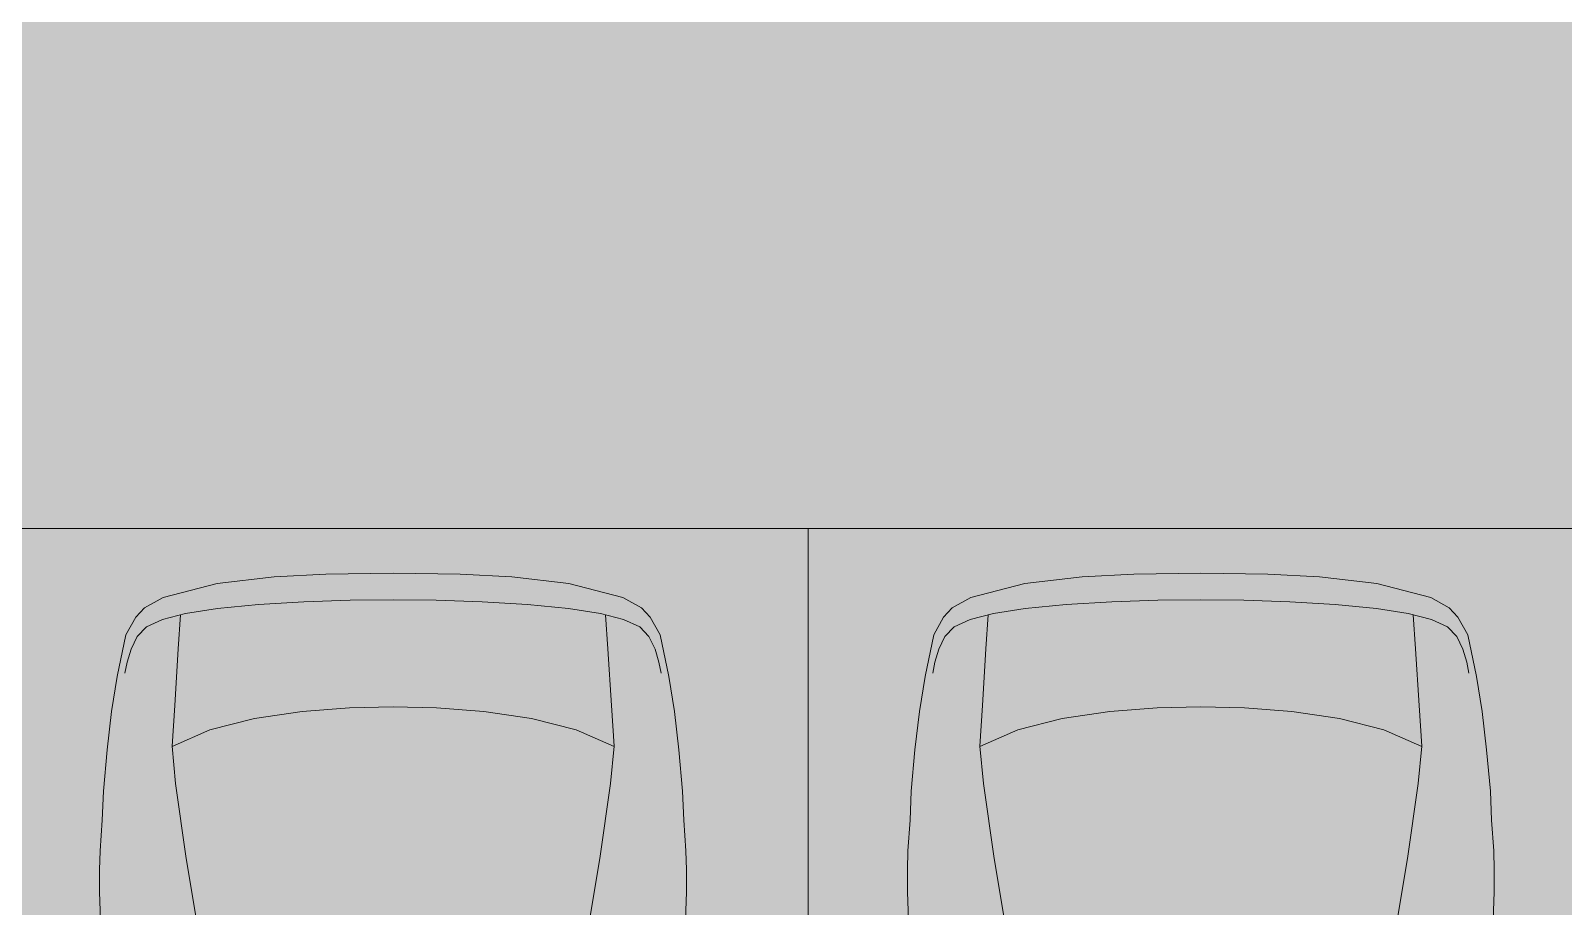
# Model space of a CAD drawing. Header units: millimetres. Extents: x 141848 to 1648660, y -465012 to -151356.
# Drawn here: x 228131 to 232874, y -266857 to -264146 of the extents above; entities that cross this region are included whole.
import ezdxf

# ---------------------------------------------------------------- set-up
doc = ezdxf.new("R2010")
doc.units = ezdxf.units.MM
doc.header["$MEASUREMENT"] = 0
doc.layers.add('Extérieur - Environnement', color=7, linetype='Continuous')

msp = doc.modelspace()

# ---------------------------------------------------------------- hatches: boundary and pattern name
at = {"linetype": 'Continuous', "lineweight": 0, "true_color": 0x6f6f6f}
h = msp.add_hatch(color=8, dxfattribs=at)
h.paths.add_polyline_path([(141848.442, -275935.042), (141848.442, -295062.571), (269220.821, -293826.868), (269220.821, -270902.734), (268763.049, -270902.734), (254213.6, -271040.575), (254213.6, -163437.635), (153156.2, -163437.635), (153156.2, -271040.575), (153182.962, -271040.57), (153183.146, -272000.514, -0.40942736), (149183.681, -275935.042)])
h.paths.add_polyline_path([(158435.584, -260639.953), (155145.584, -260639.953), (155145.584, -248364.953), (155145.584, -243089.974), (155145.584, -242189.974), (158435.584, -242189.974)], flags=0)
h.paths.add_polyline_path([(196775.042, -260810.571), (196775.042, -222495.57), (186955.542, -222495.57), (186955.542, -218295.57), (196754.55, -218295.57), (196754.55, -208495.57), (196754.55, -204495.57), (193355.542, -204495.57), (193355.542, -201780.57), (193355.542, -195161.535), (195576.034, -195161.535), (195576.034, -189810.571), (217850.068, -189810.571), (217850.068, -262266.885), (245610.045, -262266.885), (245610.045, -253395.571), (245626.034, -253395.571), (246426.034, -253395.571), (247826.034, -253395.571), (247826.034, -248005.571), (247826.034, -246605.571), (245626.034, -246605.571), (245610.045, -246605.571), (245610.045, -171995.57), (212806.28, -171995.57), (161503.433, -171995.57), (161503.433, -193810.571), (161503.433, -230015.57), (161503.433, -260810.571)], flags=0)
h.paths.add_polyline_path([(162737.042, -269433.913, -0.09031866), (162858.773, -268727.623, -0.20144873), (163912.639, -267592.74, -0.10421145), (164718.006, -267415.055), (165317.979, -267409.371, -0.10404461), (166125.354, -267571.244, -0.23825546), (167284.257, -268953.318, -0.05518862), (167336.836, -269390.334), (167338.931, -269611.438), (167351.046, -270890.267), (167092.583, -271892.761, -0.26794919), (165370.083, -272909.124), (164770.11, -272914.808, -0.19371746), (163379.252, -272370.185, -0.07056876), (163028.663, -271931.262, -0.1316525), (162751.253, -270933.845)], flags=0)
h.paths.add_polyline_path([(173316.986, -273599.031), (173316.986, -273452.052), (173330.488, -267377.824, -0.3805567), (175316.986, -265609.826), (175394.714, -265609.826), (175394.714, -270609.826), (190394.714, -270609.826), (190394.714, -265609.826), (195356.191, -265609.826, -0.41421356), (196856.191, -267109.826), (196856.191, -273660.699, -0.34550161), (195137.285, -275433.432), (175327.752, -275599.002, -0.4157911)], flags=0)
h.paths.add_polyline_path([(205510.093, -271504.083, -0.13447393), (205230.948, -270484.937), (205230.948, -268984.937, -0.41421356), (207230.948, -266984.937), (207830.948, -266984.937, -0.41421356), (209830.948, -268984.937), (209830.948, -270484.937, -0.12882035), (209574.03, -271465.581, -0.27093629), (207830.948, -272484.937), (207230.948, -272484.937, -0.26498)], flags=0)
h.paths.add_polyline_path([(217862.687, -273329.325), (217869.949, -267730.336, -0.09856151), (218100.718, -266943.721), (218117.681, -266951.545, -0.258849), (219955.479, -265605.827), (219953.141, -265587.294), (220637.569, -265587.294), (220637.569, -265687.294), (220637.569, -270687.294), (250537.569, -270687.294), (250537.569, -265687.294), (252208.004, -265687.294), (254186.294, -265687.294), (254186.294, -267687.294), (254186.294, -271062.255, 0.00134576), (254186.323, -271073.021), (254197.209, -273095.233, -0.41421356), (252208.004, -275105.97), (243484.534, -275105.97, -0.00518896), (243431.438, -275116.103), (235447.992, -275196.191), (220071.012, -275253.24, -0.38655333), (217873.089, -273475.385, -0.02518922)], flags=0)

# ---------------------------------------------------------------- linework, layer by layer
at = {"color": 255, "linetype": 'Continuous', "lineweight": 5, "flags": 128}
for points in [[(230537.569, -265687.294), (228037.569, -265687.294)], [(230537.569, -265687.294), (230537.569, -270687.294)], [(233037.569, -265687.294), (230537.569, -265687.294)], [(230537.569, -270687.294), (230537.569, -265687.294)]]:
    msp.add_lwpolyline(points, dxfattribs=at)
at = {"layer": 'Extérieur - Environnement', "color": 7, "linetype": 'Continuous', "lineweight": 13}
for p, q in [((229252.389, -265825.764), (229044.946, -265828.356)), ((229044.946, -265828.356), (229252.389, -265825.764)), ((229459.832, -265828.356), (229252.389, -265825.764)), ((229459.832, -265828.356), (229252.389, -265825.764)), ((231752.389, -265825.764), (231544.946, -265828.356)), ((231544.946, -265828.356), (231752.389, -265825.764)), ((231959.832, -265828.356), (231752.389, -265825.764)), ((231959.832, -265828.356), (231752.389, -265825.764)), ((228707.877, -265858.076), (228540.853, -265900.703)), ((228540.853, -265900.703), (228707.877, -265858.076)), ((228884.817, -265837.164), (228707.877, -265858.076)), ((228707.877, -265858.076), (228884.817, -265837.164)), ((229044.946, -265828.356), (228884.817, -265837.164)), ((228884.817, -265837.164), (229044.946, -265828.356)), ((229619.961, -265837.164), (229459.832, -265828.356)), ((229619.961, -265837.164), (229459.832, -265828.356)), ((229796.901, -265858.076), (229619.961, -265837.164)), ((229796.901, -265858.076), (229619.961, -265837.164)), ((229963.925, -265900.703), (229796.901, -265858.076)), ((229963.925, -265900.703), (229796.901, -265858.076)), ((231207.877, -265858.076), (231040.853, -265900.703)), ((231040.853, -265900.703), (231207.877, -265858.076)), ((231384.817, -265837.164), (231207.877, -265858.076)), ((231207.877, -265858.076), (231384.817, -265837.164)), ((231544.946, -265828.356), (231384.817, -265837.164)), ((231384.817, -265837.164), (231544.946, -265828.356)), ((232119.961, -265837.164), (231959.832, -265828.356)), ((232119.961, -265837.164), (231959.832, -265828.356)), ((232296.901, -265858.076), (232119.961, -265837.164)), ((232296.901, -265858.076), (232119.961, -265837.164)), ((232463.925, -265900.703), (232296.901, -265858.076)), ((232463.925, -265900.703), (232296.901, -265858.076)), ((228540.853, -265900.703), (228483.257, -265932.912)), ((228483.257, -265932.912), (228540.853, -265900.703)), ((228708.926, -265935.105), (228836.154, -265922.562)), ((228836.154, -265922.562), (228976.713, -265914.145)), ((228976.713, -265914.145), (229119.262, -265909.477)), ((229119.262, -265909.477), (229252.389, -265908.163)), ((229385.516, -265909.477), (229252.389, -265908.163)), ((229528.065, -265914.145), (229385.516, -265909.477)), ((229668.624, -265922.562), (229528.065, -265914.145)), ((229795.852, -265935.105), (229668.624, -265922.562)), ((230021.521, -265932.912), (229963.925, -265900.703)), ((230021.521, -265932.912), (229963.925, -265900.703)), ((231040.853, -265900.703), (230983.257, -265932.912)), ((230983.257, -265932.912), (231040.853, -265900.703)), ((231208.926, -265935.105), (231336.154, -265922.562)), ((231336.154, -265922.562), (231476.713, -265914.145)), ((231476.713, -265914.145), (231619.262, -265909.477)), ((231619.262, -265909.477), (231752.389, -265908.163)), ((231885.516, -265909.477), (231752.389, -265908.163)), ((232028.065, -265914.145), (231885.516, -265909.477)), ((232168.624, -265922.562), (232028.065, -265914.145)), ((232295.852, -265935.105), (232168.624, -265922.562)), ((232521.521, -265932.912), (232463.925, -265900.703)), ((232521.521, -265932.912), (232463.925, -265900.703)), ((228456.395, -265961.821), (228425.744, -266016.54)), ((228425.744, -266016.54), (228456.395, -265961.821)), ((228483.257, -265932.912), (228456.395, -265961.821)), ((228456.395, -265961.821), (228483.257, -265932.912)), ((228489.025, -265991.939), (228538.703, -265969.4)), ((228610.627, -265950.545), (228538.703, -265969.4)), ((228594.662, -265954.731), (228587.53, -266059.811)), ((228610.627, -265950.545), (228708.944, -265935.102)), ((229894.151, -265950.545), (229795.834, -265935.102)), ((229894.151, -265950.545), (229966.075, -265969.4)), ((229910.116, -265954.731), (229917.248, -266059.811)), ((230015.753, -265991.939), (229966.075, -265969.4)), ((230048.383, -265961.821), (230021.521, -265932.912)), ((230048.383, -265961.821), (230021.521, -265932.912)), ((230079.034, -266016.54), (230048.383, -265961.821)), ((230079.034, -266016.54), (230048.383, -265961.821)), ((230956.395, -265961.821), (230925.744, -266016.54)), ((230925.744, -266016.54), (230956.395, -265961.821)), ((230983.257, -265932.912), (230956.395, -265961.821)), ((230956.395, -265961.821), (230983.257, -265932.912)), ((230989.025, -265991.939), (231038.703, -265969.4)), ((231110.627, -265950.545), (231038.703, -265969.4)), ((231094.662, -265954.731), (231087.53, -266059.811)), ((231110.627, -265950.545), (231208.944, -265935.102)), ((232394.151, -265950.545), (232295.834, -265935.102)), ((232394.151, -265950.545), (232466.075, -265969.4)), ((232410.116, -265954.731), (232417.248, -266059.811)), ((232515.753, -265991.939), (232466.075, -265969.4)), ((232548.383, -265961.821), (232521.521, -265932.912)), ((232548.383, -265961.821), (232521.521, -265932.912)), ((232579.034, -266016.54), (232548.383, -265961.821)), ((232579.034, -266016.54), (232548.383, -265961.821)), ((228425.744, -266016.54), (228398.848, -266145.59)), ((228398.848, -266145.59), (228425.744, -266016.54)), ((228460.404, -266022.127), (228489.025, -265991.939)), ((230044.374, -266022.127), (230015.753, -265991.939)), ((230105.93, -266145.59), (230079.034, -266016.54)), ((230105.93, -266145.59), (230079.034, -266016.54)), ((230925.744, -266016.54), (230898.848, -266145.59)), ((230898.848, -266145.59), (230925.744, -266016.54)), ((230960.404, -266022.127), (230989.025, -265991.939)), ((232544.374, -266022.127), (232515.753, -265991.939)), ((232605.93, -266145.59), (232579.034, -266016.54)), ((232605.93, -266145.59), (232579.034, -266016.54)), ((228429.261, -266101.535), (228441.542, -266060.723)), ((228441.542, -266060.723), (228460.404, -266022.127)), ((228587.53, -266059.811), (228576.634, -266235.469)), ((229917.248, -266059.811), (229928.144, -266235.469)), ((230063.236, -266060.723), (230044.374, -266022.127)), ((230075.517, -266101.535), (230063.236, -266060.723)), ((230929.261, -266101.535), (230941.542, -266060.723)), ((230941.542, -266060.723), (230960.404, -266022.127)), ((231087.53, -266059.811), (231076.634, -266235.469)), ((232417.248, -266059.811), (232428.144, -266235.469)), ((232563.236, -266060.723), (232544.374, -266022.127)), ((232575.517, -266101.535), (232563.236, -266060.723)), ((228422.864, -266135.297), (228429.261, -266101.535)), ((230081.914, -266135.297), (230075.517, -266101.535)), ((230922.864, -266135.297), (230929.261, -266101.535)), ((232581.914, -266135.297), (232575.517, -266101.535)), ((228398.848, -266145.59), (228381.554, -266254.371)), ((228398.848, -266145.59), (228381.554, -266254.371)), ((230123.224, -266254.371), (230105.93, -266145.59)), ((230105.93, -266145.59), (230123.224, -266254.371)), ((230898.848, -266145.59), (230881.554, -266254.371)), ((230898.848, -266145.59), (230881.554, -266254.371)), ((232623.224, -266254.371), (232605.93, -266145.59)), ((232605.93, -266145.59), (232623.224, -266254.371)), ((228381.555, -266254.36), (228367.732, -266372.439)), ((228381.555, -266254.36), (228367.732, -266372.439)), ((228381.554, -266254.371), (228381.555, -266254.36)), ((228576.634, -266235.469), (228568.343, -266361.049)), ((228971.107, -266253.728), (228823.551, -266275.57)), ((229117.636, -266242.406), (228971.107, -266253.728)), ((229252.389, -266238.96), (229117.636, -266242.406)), ((229252.389, -266238.96), (229387.142, -266242.406)), ((229387.142, -266242.406), (229533.671, -266253.728)), ((229533.671, -266253.728), (229681.227, -266275.57)), ((229928.144, -266235.469), (229936.435, -266361.049)), ((230123.222, -266254.36), (230137.046, -266372.439)), ((230137.046, -266372.439), (230123.224, -266254.371)), ((230881.555, -266254.36), (230867.732, -266372.439)), ((230881.555, -266254.36), (230867.732, -266372.439)), ((230881.554, -266254.371), (230881.555, -266254.36)), ((231076.634, -266235.469), (231068.343, -266361.049)), ((231471.107, -266253.728), (231323.551, -266275.57)), ((231617.636, -266242.406), (231471.107, -266253.728)), ((231752.389, -266238.96), (231617.636, -266242.406)), ((231752.389, -266238.96), (231887.142, -266242.406)), ((231887.142, -266242.406), (232033.671, -266253.728)), ((232033.671, -266253.728), (232181.227, -266275.57)), ((232428.144, -266235.469), (232436.435, -266361.049)), ((232623.222, -266254.36), (232637.046, -266372.439)), ((232637.046, -266372.439), (232623.224, -266254.371)), ((228823.551, -266275.57), (228685.731, -266310.612)), ((229681.227, -266275.57), (229819.047, -266310.612)), ((231323.551, -266275.57), (231185.731, -266310.612)), ((232181.227, -266275.57), (232319.047, -266310.612)), ((228685.731, -266310.612), (228568.41, -266361.74)), ((229819.047, -266310.612), (229936.367, -266361.74)), ((231185.731, -266310.612), (231068.41, -266361.74)), ((232319.047, -266310.612), (232436.367, -266361.74)), ((228367.732, -266372.439), (228356.209, -266500.926)), ((228356.209, -266500.926), (228367.732, -266372.439)), ((228568.343, -266361.049), (228579.684, -266476.985)), ((229936.435, -266361.049), (229925.094, -266476.985)), ((230148.569, -266500.926), (230137.046, -266372.439)), ((230148.569, -266500.926), (230137.046, -266372.439)), ((230867.732, -266372.439), (230856.209, -266500.926)), ((230856.209, -266500.926), (230867.732, -266372.439)), ((231068.343, -266361.049), (231079.684, -266476.985)), ((232436.435, -266361.049), (232425.094, -266476.985)), ((232648.569, -266500.926), (232637.046, -266372.439)), ((232648.569, -266500.926), (232637.046, -266372.439)), ((228579.684, -266476.985), (228612.483, -266709.08)), ((229925.094, -266476.985), (229892.295, -266709.08)), ((231079.684, -266476.985), (231112.483, -266709.08)), ((232425.094, -266476.985), (232392.295, -266709.08)), ((228356.209, -266500.926), (228352.413, -266589.935)), ((228352.413, -266589.935), (228356.209, -266500.926)), ((230152.365, -266589.935), (230148.569, -266500.926)), ((230152.365, -266589.935), (230148.569, -266500.926)), ((230856.209, -266500.926), (230852.413, -266589.935)), ((230852.413, -266589.935), (230856.209, -266500.926)), ((232652.365, -266589.935), (232648.569, -266500.926)), ((232652.365, -266589.935), (232648.569, -266500.926)), ((228352.413, -266589.935), (228345.988, -266685.688)), ((228345.988, -266685.688), (228352.413, -266589.935)), ((230158.789, -266685.688), (230152.365, -266589.935)), ((230158.789, -266685.688), (230152.365, -266589.935)), ((230852.413, -266589.935), (230845.988, -266685.688)), ((230845.988, -266685.688), (230852.413, -266589.935)), ((232658.789, -266685.688), (232652.365, -266589.935)), ((232658.789, -266685.688), (232652.365, -266589.935)), ((228345.988, -266685.688), (228344.224, -266743.57)), ((228344.224, -266743.57), (228345.988, -266685.688)), ((228612.483, -266709.08), (228648.655, -266924.692)), ((229892.295, -266709.08), (229856.123, -266924.692)), ((230160.554, -266743.57), (230158.789, -266685.688)), ((230160.554, -266743.57), (230158.789, -266685.688)), ((230845.988, -266685.688), (230844.224, -266743.57)), ((230844.224, -266743.57), (230845.988, -266685.688)), ((231112.483, -266709.08), (231148.655, -266924.692)), ((232392.295, -266709.08), (232356.123, -266924.692)), ((232660.554, -266743.57), (232658.789, -266685.688)), ((232660.554, -266743.57), (232658.789, -266685.688)), ((228344.224, -266743.57), (228344.179, -266812.144)), ((228344.224, -266743.57), (228344.179, -266812.144)), ((230160.599, -266812.144), (230160.554, -266743.57)), ((230160.554, -266743.57), (230160.599, -266812.144)), ((230844.224, -266743.57), (230844.179, -266812.144)), ((230844.224, -266743.57), (230844.179, -266812.144)), ((232660.599, -266812.144), (232660.554, -266743.57)), ((232660.554, -266743.57), (232660.599, -266812.144)), ((228344.179, -266812.144), (228351.44, -267015.116)), ((228351.44, -267015.116), (228344.179, -266812.144)), ((230153.338, -267015.116), (230160.599, -266812.144)), ((230153.338, -267015.116), (230160.599, -266812.144)), ((230844.179, -266812.144), (230851.44, -267015.116)), ((230851.44, -267015.116), (230844.179, -266812.144)), ((232653.338, -267015.116), (232660.599, -266812.144)), ((232653.338, -267015.116), (232660.599, -266812.144))]:
    msp.add_line(p, q, dxfattribs=at)

doc.saveas('drawing.dxf')
